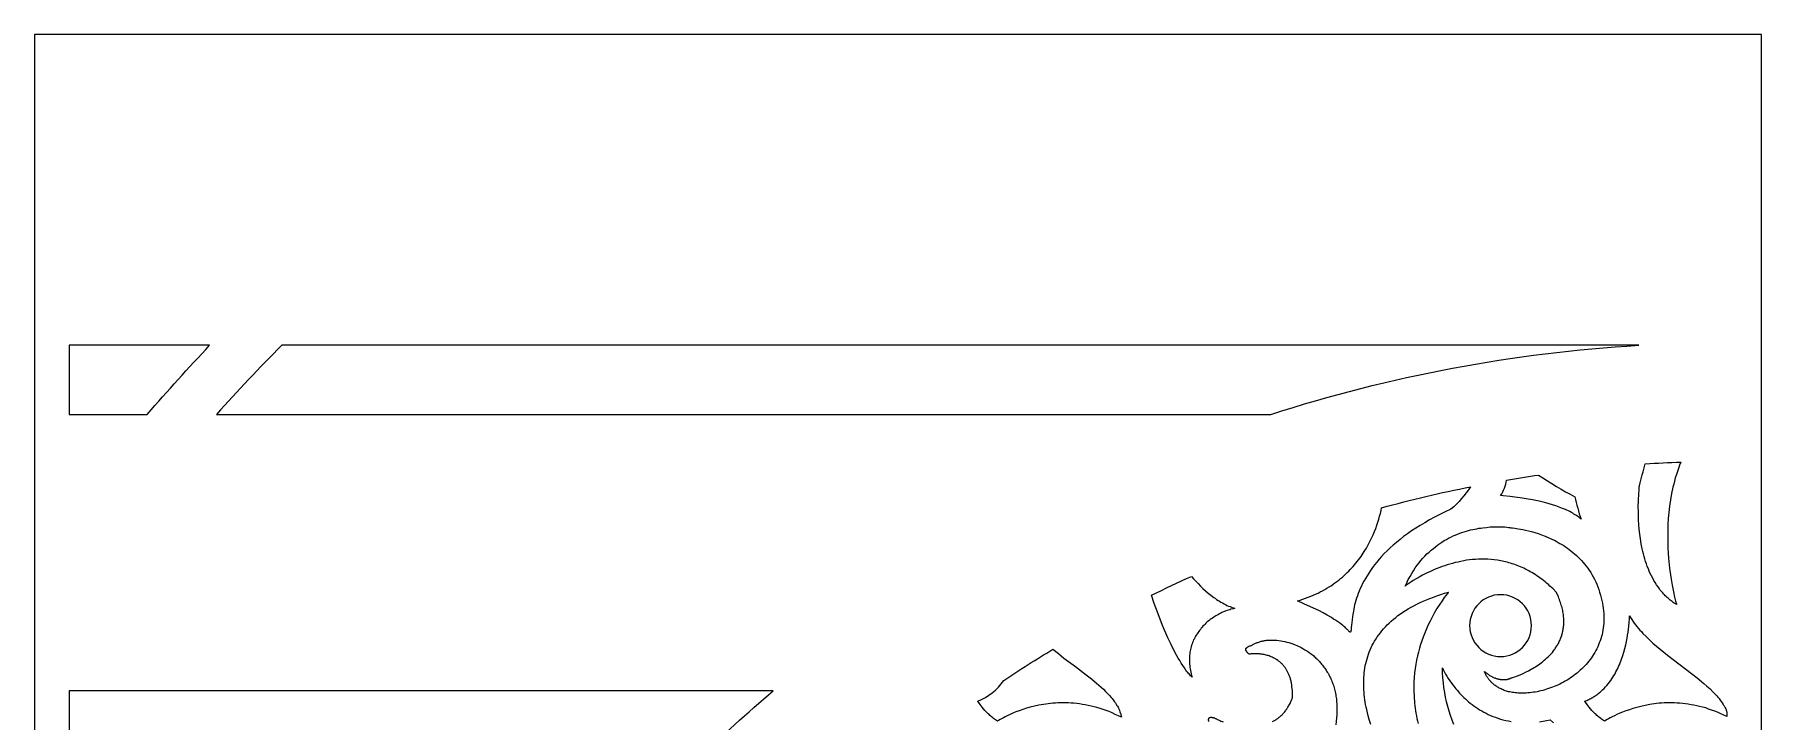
# Model space of a CAD drawing. Extents: x -3008 to 184, y 2842 to 4842.
# Drawn here: x -3008 to -2008, y 4444 to 4842 of the extents above; entities that cross this region are included whole.
import ezdxf

# ---------------------------------------------------------------- set-up
doc = ezdxf.new("R2010")
doc.units = 0
doc.layers.get('0').update_dxf_attribs({"linetype": 'CONTINUOUS'})
doc.layers.add('DEFAULT', color=7, linetype='CONTINUOUS')
doc.layers.add('LAYER_1', color=7, linetype='CONTINUOUS')

msp = doc.modelspace()

# ---------------------------------------------------------------- linework, layer by layer
for points in [[(-2987.6, 4621.7), (-2942.3, 4621.7, -0.01125), (-2906.2, 4661.7), (-2987.6, 4661.7)], [(-2291.8, 4621.7, -0.06329), (-2078.7, 4661.7), (-2864.5, 4661.7, 0.01179), (-2902.3, 4621.7)], [(-2987.6, 4421.7), (-2623.6, 4421.7, -0.0178), (-2579.8, 4461.7), (-2987.6, 4461.7)]]:
    msp.add_lwpolyline(points, format="xyb", close=True)
at = {"layer": 'DEFAULT'}
msp.add_lwpolyline([(-3007.6, 2841.7), (-2007.6, 2841.7), (-2007.6, 4841.7), (-3007.6, 4841.7)], close=True, dxfattribs=at)
at = {"layer": 'LAYER_1'}
for points in [[(-2054.3, 4594.1), (-2055, 4592.3), (-2055.7, 4590.4), (-2056.3, 4588.6), (-2056.9, 4586.8), (-2057.5, 4585), (-2058, 4583.1), (-2058.4, 4581.3), (-2058.9, 4579.5), (-2059.7, 4575.8), (-2060.3, 4572.2), (-2060.8, 4568.5), (-2061.2, 4564.9), (-2061.6, 4561.4), (-2061.8, 4557.9), (-2061.9, 4554.4), (-2061.9, 4551.1), (-2061.9, 4547.7), (-2061.8, 4544.5), (-2061.6, 4541.4), (-2061.4, 4538.4), (-2060.8, 4532.7), (-2060.1, 4527.5), (-2059.3, 4522.9), (-2058.6, 4519), (-2057.9, 4515.9), (-2057.3, 4513.5), (-2056.9, 4512.1), (-2056.8, 4511.7), (-2056.8, 4511.6), (-2056.8, 4511.6), (-2056.8, 4511.6), (-2056.8, 4511.6), (-2057.4, 4512), (-2058.1, 4512.4), (-2058.7, 4512.8), (-2059.3, 4513.3), (-2059.9, 4513.7), (-2060.5, 4514.2), (-2061.1, 4514.7), (-2061.6, 4515.2), (-2062.2, 4515.7), (-2062.7, 4516.2), (-2063.3, 4516.7), (-2063.8, 4517.2), (-2064.3, 4517.8), (-2064.8, 4518.3), (-2065.3, 4518.9), (-2065.8, 4519.5), (-2066.2, 4520), (-2066.7, 4520.6), (-2067.1, 4521.2), (-2067.5, 4521.8), (-2068.4, 4523), (-2069.2, 4524.3), (-2069.9, 4525.6), (-2070.6, 4526.9), (-2071.3, 4528.2), (-2072, 4529.6), (-2072.6, 4530.9), (-2073.1, 4532.3), (-2073.7, 4533.7), (-2074.2, 4535.2), (-2074.7, 4536.6), (-2075.1, 4538), (-2075.5, 4539.5), (-2075.9, 4540.9), (-2076.3, 4542.4), (-2076.6, 4543.8), (-2077.2, 4546.7), (-2077.6, 4549.6), (-2078, 4552.4), (-2078.4, 4555.2), (-2078.6, 4558), (-2078.8, 4560.6), (-2078.9, 4563.2), (-2078.9, 4565.6), (-2079, 4567.9), (-2078.9, 4572.1), (-2078.7, 4575.5), (-2078.5, 4578.2), (-2078.4, 4579.8), (-2078.3, 4580.3), (-2078.3, 4580.4), (-2078.3, 4580.4), (-2078.3, 4580.4), (-2078.3, 4580.4, -0.00445), (-2074.9, 4593.1, -0.00682)], [(-2136.7, 4586.6, 0.02446), (-2115.6, 4574, 0.03609), (-2112, 4561), (-2112.3, 4561.3), (-2112.7, 4561.6), (-2113.3, 4562.1), (-2114, 4562.6), (-2114.7, 4563.1), (-2115.4, 4563.6), (-2116.2, 4564), (-2116.9, 4564.5), (-2117.7, 4564.9), (-2118.6, 4565.4), (-2119.4, 4565.8), (-2120.3, 4566.2), (-2121.1, 4566.6), (-2122.9, 4567.3), (-2124.8, 4568), (-2126.6, 4568.7), (-2128.6, 4569.3), (-2130.5, 4569.9), (-2132.5, 4570.4), (-2136.4, 4571.4), (-2140.2, 4572.2), (-2143.9, 4572.8), (-2147.3, 4573.4), (-2150.4, 4573.8), (-2153.2, 4574.2), (-2157.2, 4574.6), (-2158.3, 4574.7), (-2158.6, 4574.7), (-2158.6, 4574.7), (-2158.7, 4574.7), (-2158.7, 4574.7), (-2158.7, 4574.7, 0.11376), (-2155.2, 4583.7, -0.00619)], [(-2176, 4579.8, -0.06433), (-2187.4, 4566.8), (-2190.7, 4565.3), (-2193.8, 4563.7), (-2196.9, 4562.2), (-2199.8, 4560.6), (-2202.6, 4559), (-2205.2, 4557.4), (-2207.8, 4555.8), (-2210.2, 4554.2), (-2212.6, 4552.5), (-2214.8, 4550.9), (-2216.9, 4549.3), (-2218.9, 4547.6), (-2220.8, 4546), (-2222.7, 4544.4), (-2224.4, 4542.7), (-2226, 4541.1), (-2227.6, 4539.4), (-2229, 4537.8), (-2230.4, 4536.2), (-2231.7, 4534.6), (-2232.9, 4533), (-2234, 4531.4), (-2235, 4529.8), (-2236, 4528.3), (-2236.9, 4526.7), (-2237.8, 4525.2), (-2238.6, 4523.7), (-2239.3, 4522.2), (-2239.9, 4520.8), (-2240.5, 4519.4), (-2241.1, 4517.9), (-2241.6, 4516.6), (-2242.1, 4515.2), (-2242.5, 4513.9), (-2242.8, 4512.6), (-2243.2, 4511.4), (-2243.5, 4510.2), (-2243.7, 4509), (-2243.9, 4507.8), (-2244.1, 4506.8), (-2244.4, 4504.7), (-2244.7, 4502.8), (-2245, 4499.6), (-2245.1, 4498.3), (-2245.2, 4497.3), (-2245.2, 4496.8), (-2245.2, 4496.6), (-2245.3, 4496.5), (-2245.3, 4496.4), (-2245.3, 4496.3), (-2245.3, 4496.2), (-2245.3, 4496.2), (-2245.4, 4496.1), (-2245.4, 4496), (-2245.4, 4496), (-2245.4, 4495.9), (-2245.4, 4495.9), (-2245.5, 4495.8), (-2245.5, 4495.8), (-2245.5, 4495.7), (-2245.6, 4495.7), (-2245.6, 4495.7), (-2245.6, 4495.7), (-2245.6, 4495.6), (-2245.7, 4495.6), (-2245.7, 4495.6), (-2245.7, 4495.6), (-2245.8, 4495.6), (-2245.8, 4495.6), (-2245.9, 4495.6), (-2245.9, 4495.6), (-2246, 4495.6), (-2246, 4495.6), (-2246, 4495.7), (-2246.1, 4495.7), (-2246.1, 4495.7), (-2246.2, 4495.8), (-2246.2, 4495.8), (-2246.3, 4495.9), (-2246.4, 4495.9), (-2246.4, 4496), (-2246.5, 4496), (-2246.5, 4496.1), (-2246.6, 4496.2), (-2246.7, 4496.3), (-2246.9, 4496.5), (-2247.2, 4496.9), (-2247.5, 4497.2), (-2247.9, 4497.6), (-2248.3, 4498), (-2248.7, 4498.4), (-2249.1, 4498.7), (-2249.6, 4499.1), (-2250, 4499.5), (-2251, 4500.2), (-2252, 4501), (-2253.1, 4501.8), (-2254.2, 4502.5), (-2255.4, 4503.2), (-2256.6, 4504), (-2259, 4505.4), (-2261.5, 4506.8), (-2264, 4508.1), (-2268.7, 4510.3), (-2272.6, 4512.1), (-2276.3, 4513.7), (-2274.7, 4514.2), (-2273.1, 4514.7), (-2271.6, 4515.2), (-2270.1, 4515.8), (-2268.6, 4516.4), (-2267.2, 4517), (-2265.8, 4517.6), (-2264.4, 4518.2), (-2263.1, 4518.9), (-2261.8, 4519.6), (-2260.5, 4520.3), (-2259.2, 4521), (-2258, 4521.8), (-2256.8, 4522.5), (-2255.7, 4523.3), (-2254.6, 4524.1), (-2253.5, 4524.9), (-2252.4, 4525.8), (-2251.4, 4526.6), (-2250.3, 4527.4), (-2249.4, 4528.3), (-2248.4, 4529.2), (-2247.5, 4530.1), (-2246.6, 4531), (-2245.7, 4531.9), (-2244.8, 4532.8), (-2244, 4533.7), (-2243.2, 4534.6), (-2242.4, 4535.6), (-2241.7, 4536.5), (-2240.9, 4537.5), (-2240.2, 4538.4), (-2239.5, 4539.4), (-2238.9, 4540.4), (-2237.6, 4542.3), (-2236.4, 4544.2), (-2235.3, 4546.2), (-2234.3, 4548.1), (-2233.4, 4550), (-2232.5, 4552), (-2231.7, 4553.8), (-2231, 4555.7), (-2230.4, 4557.5), (-2229.8, 4559.3), (-2229.2, 4561.1), (-2228.7, 4562.8), (-2228.3, 4564.4), (-2227.9, 4566), (-2227.6, 4567.6, -0.01758)], [(-2337.7, 4527.9), (-2336.5, 4526.5), (-2335.2, 4525.1), (-2333.8, 4523.7), (-2332.4, 4522.3), (-2331, 4520.9), (-2329.5, 4519.6), (-2328, 4518.2), (-2326.4, 4517), (-2324.8, 4515.7), (-2324, 4515.2), (-2323.1, 4514.6), (-2322.3, 4514), (-2321.4, 4513.5), (-2320.6, 4513), (-2319.7, 4512.5), (-2318.8, 4512), (-2318, 4511.6), (-2317.1, 4511.1), (-2316.2, 4510.7), (-2315.3, 4510.4), (-2314.4, 4510), (-2313.5, 4509.7), (-2312.5, 4509.4), (-2313.3, 4509.2), (-2314, 4509.1), (-2314.8, 4508.9), (-2315.5, 4508.6), (-2316.3, 4508.4), (-2317, 4508.2), (-2317.8, 4507.9), (-2318.5, 4507.6), (-2319.2, 4507.3), (-2320, 4507), (-2320.7, 4506.6), (-2321.4, 4506.3), (-2322.1, 4505.9), (-2322.8, 4505.5), (-2323.5, 4505.1), (-2324.2, 4504.7), (-2324.8, 4504.3), (-2325.5, 4503.8), (-2326.2, 4503.3), (-2326.8, 4502.9), (-2327.4, 4502.4), (-2328.1, 4501.8), (-2328.7, 4501.3), (-2329.3, 4500.8), (-2329.8, 4500.2), (-2330.4, 4499.6), (-2331, 4499.1), (-2331.5, 4498.5), (-2332, 4497.9), (-2332.5, 4497.2), (-2333, 4496.6), (-2333.5, 4495.9), (-2334, 4495.3), (-2334.4, 4494.6), (-2334.9, 4493.9), (-2335.3, 4493.2), (-2335.7, 4492.5), (-2336, 4491.8), (-2336.4, 4491.1), (-2336.7, 4490.3), (-2337, 4489.6), (-2337.3, 4488.8), (-2337.6, 4488), (-2337.8, 4487.2), (-2338, 4486.4), (-2338.2, 4485.6), (-2338.4, 4484.8), (-2338.6, 4484), (-2338.7, 4483.1), (-2338.8, 4482.3), (-2338.9, 4481.4), (-2338.9, 4480.6), (-2338.9, 4479.7), (-2338.9, 4478.8), (-2338.9, 4477.9), (-2338.8, 4477), (-2338.7, 4476.1), (-2338.6, 4475.2), (-2338.5, 4474.3), (-2338.3, 4473.4), (-2338.1, 4472.4), (-2337.9, 4471.5), (-2337.6, 4470.5), (-2337.3, 4469.6), (-2337.7, 4470), (-2338.2, 4470.4), (-2338.6, 4470.9), (-2339.1, 4471.4), (-2339.6, 4471.9), (-2340, 4472.5), (-2340.5, 4473), (-2340.9, 4473.6), (-2341.8, 4474.9), (-2342.7, 4476.2), (-2343.6, 4477.6), (-2344.5, 4479.1), (-2345.4, 4480.6), (-2346.3, 4482.2), (-2348.1, 4485.5), (-2349.7, 4488.9), (-2351.4, 4492.4), (-2354.4, 4499.5), (-2357, 4506.2), (-2359.2, 4512.2), (-2360.8, 4517, -0.00847)], [(-2417.9, 4485.7), (-2414.7, 4483.2), (-2411.5, 4480.6), (-2404.9, 4475.7), (-2398.6, 4470.8), (-2395.6, 4468.5), (-2392.7, 4466.1), (-2389.9, 4463.7), (-2388.7, 4462.5), (-2387.4, 4461.3), (-2386.2, 4460.1), (-2385.1, 4458.9), (-2384.1, 4457.7), (-2383.6, 4457.1), (-2383.1, 4456.4), (-2382.6, 4455.8), (-2382.2, 4455.2), (-2381.7, 4454.6), (-2381.3, 4454), (-2381, 4453.4), (-2380.6, 4452.7), (-2380.2, 4452.1), (-2379.9, 4451.5), (-2379.6, 4450.8), (-2379.3, 4450.2), (-2379.1, 4449.5), (-2378.9, 4448.9), (-2378.7, 4448.6), (-2378.6, 4448.2), (-2378.6, 4447.9), (-2378.5, 4447.6), (-2378.4, 4447.3), (-2378.3, 4446.9), (-2378.2, 4446.6), (-2378.2, 4446.3), (-2380, 4447.2), (-2381.8, 4448), (-2383.6, 4448.8), (-2385.4, 4449.6), (-2387.1, 4450.2), (-2388.9, 4450.9), (-2390.6, 4451.4), (-2392.4, 4451.9), (-2394.1, 4452.4), (-2395.8, 4452.8), (-2397.5, 4453.2), (-2399.2, 4453.5), (-2400.8, 4453.8), (-2402.5, 4454.1), (-2404.1, 4454.3), (-2405.7, 4454.4), (-2407.3, 4454.5), (-2408.9, 4454.6), (-2410.4, 4454.7), (-2412, 4454.7), (-2413.5, 4454.7), (-2415, 4454.6), (-2416.4, 4454.5), (-2417.9, 4454.4), (-2419.3, 4454.3), (-2420.7, 4454.1), (-2422.1, 4453.9), (-2423.4, 4453.7), (-2424.8, 4453.5), (-2426.1, 4453.3), (-2428.6, 4452.7), (-2431, 4452.1), (-2433.2, 4451.5), (-2435.4, 4450.8), (-2437.4, 4450.1), (-2439.3, 4449.4), (-2441.1, 4448.7), (-2442.7, 4448), (-2444.1, 4447.3), (-2445.5, 4446.6), (-2446.6, 4446), (-2447.6, 4445.5), (-2448.4, 4445), (-2449.5, 4444.4), (-2449.9, 4444.1), (-2450.2, 4444.3), (-2450.5, 4444.5), (-2451.1, 4444.8), (-2451.7, 4445.2), (-2452.3, 4445.6), (-2452.8, 4446.1), (-2453.4, 4446.5), (-2453.9, 4447), (-2454.4, 4447.4), (-2454.9, 4447.9), (-2455.4, 4448.4), (-2456.4, 4449.3), (-2457.3, 4450.3), (-2458.1, 4451.2), (-2458.8, 4452.1), (-2459.5, 4452.9), (-2460, 4453.7), (-2460.5, 4454.3), (-2461.2, 4455.3), (-2461.3, 4455.5), (-2461.4, 4455.6), (-2461.4, 4455.6), (-2461.4, 4455.6), (-2461.4, 4455.6), (-2461.4, 4455.6, 0.14922), (-2446.4, 4467.6, -0.0112)]]:
    msp.add_lwpolyline(points, format="xyb", close=True, dxfattribs=at)
for points in [[(-2140.7, 4460.6), (-2141.8, 4460.5), (-2142.8, 4460.4), (-2143.8, 4460.3), (-2144.8, 4460.3), (-2145.8, 4460.3), (-2146.7, 4460.3), (-2147.6, 4460.3), (-2148.5, 4460.3), (-2149.3, 4460.4), (-2150.2, 4460.5), (-2151, 4460.6), (-2151.8, 4460.7), (-2152.5, 4460.8), (-2153.3, 4461), (-2154, 4461.1), (-2154.7, 4461.3), (-2155.3, 4461.5), (-2156, 4461.7), (-2156.6, 4461.9), (-2157.2, 4462.2), (-2157.8, 4462.4), (-2158.4, 4462.7), (-2158.9, 4462.9), (-2159.4, 4463.2), (-2159.9, 4463.5), (-2160.4, 4463.8), (-2160.9, 4464.1), (-2161.3, 4464.4), (-2161.8, 4464.7), (-2162.2, 4465), (-2162.6, 4465.3), (-2163, 4465.6), (-2163.3, 4466), (-2163.7, 4466.3), (-2164, 4466.6), (-2164.3, 4466.9), (-2164.6, 4467.2), (-2164.9, 4467.6), (-2165.2, 4467.9), (-2165.4, 4468.2), (-2165.7, 4468.5), (-2165.9, 4468.8), (-2166.1, 4469.1), (-2166.3, 4469.4), (-2166.5, 4469.7), (-2166.6, 4470), (-2166.8, 4470.2), (-2167, 4470.5), (-2167.2, 4471), (-2167.4, 4471.4), (-2167.6, 4471.8), (-2167.8, 4472.2), (-2167.9, 4472.4), (-2167.9, 4472.6), (-2168, 4472.8), (-2168, 4472.8), (-2168, 4472.8), (-2168, 4472.8), (-2168, 4472.8), (-2167.5, 4472.5), (-2167.1, 4472.1), (-2166.7, 4471.8), (-2166.3, 4471.5), (-2165.9, 4471.2), (-2165.4, 4470.9), (-2165, 4470.6), (-2164.6, 4470.4), (-2164.2, 4470.2), (-2163.8, 4469.9), (-2163.4, 4469.7), (-2163.1, 4469.6), (-2162.7, 4469.4), (-2162.3, 4469.2), (-2161.9, 4469.1), (-2161.6, 4468.9), (-2161.2, 4468.8), (-2160.9, 4468.7), (-2160.5, 4468.6), (-2160.2, 4468.5), (-2159.9, 4468.4), (-2159.5, 4468.3), (-2159.2, 4468.3), (-2158.9, 4468.2), (-2158.6, 4468.2), (-2158.3, 4468.1), (-2158, 4468.1), (-2157.7, 4468.1), (-2157.4, 4468.1), (-2157.1, 4468.1), (-2156.9, 4468.1), (-2156.6, 4468.1), (-2156.3, 4468.1), (-2156.1, 4468.1), (-2155.8, 4468.1), (-2155.6, 4468.1), (-2155.4, 4468.2), (-2155.2, 4468.2), (-2154.9, 4468.2), (-2154.7, 4468.3), (-2154.5, 4468.3), (-2154.3, 4468.4), (-2154.2, 4468.4), (-2154, 4468.5), (-2153.8, 4468.5), (-2153.7, 4468.6), (-2153.5, 4468.6), (-2153.4, 4468.7), (-2153.1, 4468.8), (-2152.9, 4468.9), (-2152.7, 4469), (-2152.5, 4469.1), (-2152.4, 4469.1), (-2152.3, 4469.2), (-2152.2, 4469.2), (-2152.2, 4469.2), (-2151.7, 4469.4), (-2150.4, 4469.8), (-2149.4, 4470.2), (-2148.3, 4470.6), (-2147, 4471.1), (-2145.6, 4471.7), (-2144.2, 4472.4), (-2142.6, 4473.2), (-2141, 4474.1), (-2140.1, 4474.6), (-2139.3, 4475.1), (-2138.5, 4475.6), (-2137.6, 4476.1), (-2136.8, 4476.7), (-2135.9, 4477.3), (-2135.1, 4477.9), (-2134.2, 4478.6), (-2133.4, 4479.3), (-2132.6, 4480), (-2131.8, 4480.7), (-2131, 4481.5), (-2130.2, 4482.3), (-2129.4, 4483.1), (-2128.7, 4483.9), (-2128, 4484.8), (-2127.7, 4485.3), (-2127.3, 4485.7), (-2127, 4486.2), (-2126.7, 4486.7), (-2126.4, 4487.1), (-2126.1, 4487.6), (-2125.8, 4488.1), (-2125.5, 4488.6), (-2125.2, 4489.1), (-2124.9, 4489.7), (-2124.7, 4490.2), (-2124.4, 4490.7), (-2124.2, 4491.3), (-2124, 4491.8), (-2123.7, 4492.4), (-2123.5, 4492.9), (-2123.3, 4493.5), (-2123.2, 4494.1), (-2123, 4494.7), (-2122.8, 4495.3), (-2122.7, 4495.9), (-2122.6, 4496.5), (-2122.5, 4497.1), (-2122.4, 4497.7), (-2122.3, 4498.3), (-2122.2, 4499), (-2122.1, 4499.6), (-2122.1, 4500.3), (-2122.1, 4501), (-2122.1, 4501.7), (-2122.1, 4502.3), (-2122.1, 4503), (-2122.1, 4503.7), (-2122.2, 4504.4), (-2122.2, 4505.2), (-2122.3, 4505.9), (-2122.4, 4506.6), (-2122.6, 4507.4), (-2122.7, 4508.1), (-2122.9, 4508.9), (-2123.1, 4509.7), (-2123.3, 4510.4), (-2123.5, 4511.2), (-2123.7, 4512), (-2124, 4512.8), (-2124.3, 4513.6), (-2124.6, 4514.5), (-2124.9, 4515.3), (-2125.2, 4516.1), (-2125.6, 4517), (-2126.4, 4518.7), (-2128.2, 4520.6), (-2130.1, 4522.3), (-2131, 4523.2), (-2132, 4524), (-2132.9, 4524.8), (-2133.9, 4525.5), (-2134.8, 4526.2), (-2135.8, 4526.9), (-2136.7, 4527.6), (-2137.7, 4528.3), (-2138.6, 4528.9), (-2139.6, 4529.5), (-2140.5, 4530.1), (-2141.5, 4530.6), (-2142.4, 4531.2), (-2143.4, 4531.7), (-2144.3, 4532.1), (-2145.3, 4532.6), (-2146.2, 4533), (-2147.2, 4533.5), (-2148.2, 4533.9), (-2149.1, 4534.2), (-2150.1, 4534.6), (-2151, 4534.9), (-2152, 4535.2), (-2152.9, 4535.5), (-2153.9, 4535.8), (-2154.8, 4536.1), (-2155.8, 4536.3), (-2156.7, 4536.5), (-2157.6, 4536.7), (-2158.6, 4536.9), (-2160.5, 4537.2), (-2162.3, 4537.5), (-2164.2, 4537.7), (-2166, 4537.8), (-2167.8, 4537.9), (-2169.6, 4537.9), (-2171.4, 4537.8), (-2173.2, 4537.7), (-2174.9, 4537.6), (-2176.7, 4537.4), (-2178.4, 4537.2), (-2180, 4536.9), (-2181.7, 4536.6), (-2183.3, 4536.2), (-2184.9, 4535.9), (-2186.5, 4535.4), (-2188.1, 4535), (-2189.6, 4534.5), (-2191, 4534.1), (-2192.5, 4533.6), (-2193.9, 4533), (-2196.6, 4532), (-2199.2, 4530.8), (-2201.5, 4529.7), (-2203.8, 4528.6), (-2205.8, 4527.5), (-2207.6, 4526.5), (-2209.2, 4525.5), (-2210.6, 4524.6), (-2211.8, 4523.8), (-2212.7, 4523.2), (-2213.8, 4522.4), (-2213.9, 4522.3), (-2213, 4524.2), (-2212.1, 4526.1), (-2211.1, 4527.8), (-2210.1, 4529.5), (-2209.1, 4531.2), (-2208.1, 4532.8), (-2207, 4534.3), (-2205.9, 4535.7), (-2204.8, 4537.1), (-2203.6, 4538.4), (-2202.5, 4539.7), (-2201.3, 4540.9), (-2200.1, 4542), (-2198.9, 4543.1), (-2197.6, 4544.1), (-2196.4, 4545.1), (-2195.1, 4546.1), (-2193.9, 4546.9), (-2192.6, 4547.8), (-2191.3, 4548.6), (-2190, 4549.3), (-2188.8, 4550), (-2187.5, 4550.7), (-2186.2, 4551.3), (-2184.9, 4551.8), (-2183.6, 4552.4), (-2182.3, 4552.9), (-2181.1, 4553.3), (-2179.8, 4553.7), (-2178.5, 4554.1), (-2177.3, 4554.5), (-2176.1, 4554.8), (-2174.8, 4555.1), (-2173.6, 4555.3), (-2172.4, 4555.5), (-2171.3, 4555.8), (-2170.1, 4555.9), (-2169, 4556.1), (-2166.8, 4556.3), (-2164.7, 4556.5), (-2162.8, 4556.6), (-2160.9, 4556.6), (-2159.2, 4556.6), (-2157.7, 4556.6), (-2156.3, 4556.5), (-2155.1, 4556.4), (-2154.1, 4556.3), (-2153.3, 4556.2), (-2152.7, 4556.1), (-2152.2, 4556), (-2151.7, 4556), (-2150.5, 4555.8), (-2148.4, 4555.5), (-2147.2, 4555.3), (-2145.8, 4555), (-2144.2, 4554.7), (-2142.6, 4554.3), (-2140.8, 4553.8), (-2138.9, 4553.3), (-2137, 4552.7), (-2135, 4552), (-2132.9, 4551.2), (-2130.8, 4550.3), (-2129.7, 4549.8), (-2128.6, 4549.3), (-2127.5, 4548.8), (-2126.5, 4548.2), (-2125.4, 4547.6), (-2124.3, 4547), (-2123.2, 4546.3), (-2122.1, 4545.7), (-2121, 4545), (-2120, 4544.2), (-2118.9, 4543.4), (-2117.9, 4542.6), (-2116.8, 4541.8), (-2115.8, 4540.9), (-2114.8, 4540), (-2113.8, 4539.1), (-2112.8, 4538.1), (-2111.8, 4537.1), (-2110.9, 4536), (-2110, 4535), (-2109.1, 4533.8), (-2108.2, 4532.7), (-2107.4, 4531.5), (-2106.5, 4530.2), (-2105.8, 4528.9), (-2105, 4527.6), (-2104.3, 4526.2), (-2103.6, 4524.8), (-2103, 4523.4), (-2102.4, 4521.9), (-2101.8, 4520.3), (-2101.3, 4518.7), (-2100.8, 4517.1), (-2100.4, 4515.5), (-2100, 4514), (-2099.7, 4512.4), (-2099.4, 4510.9), (-2099.2, 4509.4), (-2099, 4507.9), (-2098.9, 4506.5), (-2098.9, 4505), (-2098.8, 4503.6), (-2098.9, 4502.2), (-2098.9, 4500.8), (-2099.1, 4499.5), (-2099.2, 4498.1), (-2099.4, 4496.8), (-2099.7, 4495.5), (-2099.9, 4494.3), (-2100.3, 4493), (-2100.6, 4491.8), (-2101, 4490.6), (-2101.5, 4489.4), (-2101.9, 4488.2), (-2102.4, 4487.1), (-2103, 4486), (-2103.5, 4484.9), (-2104.1, 4483.8), (-2104.8, 4482.7), (-2105.4, 4481.7), (-2106.1, 4480.7), (-2106.8, 4479.7), (-2107.6, 4478.8), (-2108.4, 4477.8), (-2109.1, 4476.9), (-2110, 4476), (-2110.8, 4475.2), (-2111.7, 4474.3), (-2112.6, 4473.5), (-2113.5, 4472.7), (-2114.4, 4471.9), (-2115.3, 4471.2), (-2116.3, 4470.5), (-2117.2, 4469.8), (-2118.2, 4469.1), (-2119.2, 4468.4), (-2120.2, 4467.8), (-2121.3, 4467.2), (-2122.3, 4466.6), (-2123.4, 4466.1), (-2124.4, 4465.5), (-2125.5, 4465), (-2126.6, 4464.6), (-2127.6, 4464.1), (-2128.7, 4463.7), (-2129.8, 4463.3), (-2130.9, 4462.9), (-2132, 4462.5), (-2133.1, 4462.2), (-2134.2, 4461.9), (-2135.3, 4461.6), (-2136.4, 4461.4), (-2137.5, 4461.1), (-2138.6, 4460.9), (-2139.6, 4460.8)], [(-2027.6, 4449.5), (-2027.6, 4446.7), (-2029.4, 4447.6), (-2031.2, 4448.4), (-2033, 4449.2), (-2034.7, 4449.9), (-2036.5, 4450.5), (-2038.2, 4451.1), (-2039.9, 4451.7), (-2041.7, 4452.1), (-2043.4, 4452.6), (-2045, 4453), (-2046.7, 4453.3), (-2048.4, 4453.6), (-2050, 4453.9), (-2051.6, 4454.1), (-2053.2, 4454.3), (-2054.8, 4454.4), (-2056.4, 4454.5), (-2058, 4454.6), (-2059.5, 4454.6), (-2061, 4454.7), (-2062.5, 4454.6), (-2064, 4454.6), (-2065.4, 4454.5), (-2066.9, 4454.4), (-2068.3, 4454.2), (-2069.6, 4454.1), (-2071, 4453.9), (-2072.3, 4453.7), (-2074.9, 4453.2), (-2077.4, 4452.6), (-2079.7, 4452), (-2082, 4451.4), (-2084.1, 4450.7), (-2086.1, 4450), (-2088, 4449.3), (-2089.7, 4448.6), (-2091.3, 4447.9), (-2092.7, 4447.2), (-2094, 4446.6), (-2095.2, 4446), (-2096.1, 4445.5), (-2096.9, 4445), (-2098, 4444.4), (-2098.3, 4444.2), (-2098.4, 4444.1), (-2098.4, 4444.1), (-2098.4, 4444.1), (-2098.4, 4444.1), (-2098.7, 4444.3), (-2099, 4444.5), (-2099.6, 4444.8), (-2100.2, 4445.2), (-2100.7, 4445.6), (-2101.3, 4446.1), (-2101.9, 4446.5), (-2102.4, 4447), (-2102.9, 4447.4), (-2103.4, 4447.9), (-2103.9, 4448.4), (-2104.9, 4449.3), (-2105.8, 4450.3), (-2106.6, 4451.2), (-2107.3, 4452.1), (-2107.9, 4452.9), (-2108.5, 4453.7), (-2109, 4454.3), (-2109.6, 4455.3), (-2109.8, 4455.5), (-2109.9, 4455.6), (-2109.9, 4455.6), (-2109.9, 4455.6), (-2109.9, 4455.6), (-2109.9, 4455.6), (-2109.3, 4455.8), (-2108.7, 4456.1), (-2108.1, 4456.4), (-2107.5, 4456.6), (-2107, 4456.9), (-2106.4, 4457.2), (-2105.9, 4457.5), (-2105.3, 4457.8), (-2104.8, 4458.1), (-2104.3, 4458.5), (-2103.8, 4458.8), (-2103.3, 4459.1), (-2102.8, 4459.5), (-2102.3, 4459.9), (-2101.8, 4460.2), (-2101.4, 4460.6), (-2100.9, 4461), (-2100.4, 4461.4), (-2100, 4461.8), (-2099.6, 4462.2), (-2098.7, 4463), (-2097.9, 4463.9), (-2097.1, 4464.8), (-2096.4, 4465.7), (-2095.6, 4466.6), (-2094.9, 4467.6), (-2094.3, 4468.5), (-2093.6, 4469.5), (-2093, 4470.5), (-2092.4, 4471.5), (-2091.9, 4472.6), (-2091.4, 4473.6), (-2090.8, 4474.6), (-2090.4, 4475.7), (-2089.9, 4476.7), (-2089.5, 4477.8), (-2089, 4478.8), (-2088.6, 4479.9), (-2087.9, 4482), (-2087.3, 4484.1), (-2086.7, 4486.2), (-2086.2, 4488.2), (-2085.8, 4490.2), (-2085.4, 4492.1), (-2085.1, 4493.9), (-2084.8, 4495.6), (-2084.6, 4497.3), (-2084.5, 4498.8), (-2084.2, 4501.4), (-2084.1, 4503.4), (-2084.1, 4504.6), (-2084.1, 4505.1), (-2083.4, 4504), (-2082.7, 4503), (-2082, 4501.9), (-2081.3, 4500.9), (-2080.5, 4499.8), (-2079.7, 4498.8), (-2078.9, 4497.8), (-2078, 4496.8), (-2077.1, 4495.9), (-2076.3, 4494.9), (-2074.4, 4493), (-2072.5, 4491.1), (-2070.5, 4489.3), (-2068.4, 4487.5), (-2066.3, 4485.7), (-2062.1, 4482.2), (-2044.9, 4469.1), (-2041, 4465.9), (-2039.2, 4464.3), (-2037.4, 4462.7), (-2035.8, 4461.1), (-2035, 4460.3), (-2034.2, 4459.5), (-2033.5, 4458.7), (-2032.8, 4457.9), (-2032.1, 4457.1), (-2031.5, 4456.3), (-2030.9, 4455.4), (-2030.3, 4454.6), (-2029.7, 4453.8), (-2029.5, 4453.3), (-2029.2, 4452.9), (-2029, 4452.5), (-2028.8, 4452.1), (-2028.6, 4451.7), (-2028.3, 4451.2), (-2028.1, 4450.8), (-2028, 4450.4), (-2027.8, 4449.9)]]:
    msp.add_lwpolyline(points, close=True, dxfattribs=at)
for points in [[(-2233.9, 4442.1), (-2234.8, 4445), (-2235.5, 4447.9), (-2236.2, 4450.8), (-2236.5, 4452.2), (-2236.8, 4453.7), (-2237, 4455.1), (-2237.3, 4456.5), (-2237.4, 4458), (-2237.6, 4459.4), (-2237.7, 4460.8), (-2237.8, 4462.3), (-2237.9, 4463.7), (-2237.9, 4465.1), (-2237.9, 4466.5), (-2237.9, 4467.9), (-2237.8, 4469.3), (-2237.7, 4470.7), (-2237.6, 4472.1), (-2237.4, 4473.4), (-2237.2, 4474.8), (-2237, 4476.2), (-2236.7, 4477.5), (-2236.4, 4478.9), (-2236, 4480.2), (-2235.6, 4481.5), (-2235.2, 4482.8), (-2234.7, 4484.1), (-2234.1, 4485.4), (-2233.6, 4486.7), (-2233, 4488), (-2232.3, 4489.2), (-2231.6, 4490.4), (-2230.8, 4491.7), (-2230.1, 4492.9), (-2229.2, 4494.1), (-2228.3, 4495.3), (-2227.4, 4496.4), (-2226.4, 4497.6), (-2225.4, 4498.7), (-2224.3, 4499.8), (-2223.2, 4500.9), (-2222, 4502), (-2220.7, 4503.1), (-2219.4, 4504.1), (-2218.1, 4505.2), (-2216.7, 4506.2), (-2215.2, 4507.2), (-2213.7, 4508.1), (-2212.2, 4509.1), (-2210.5, 4510), (-2208.9, 4510.9), (-2207.1, 4511.8), (-2205.3, 4512.7), (-2203.5, 4513.5), (-2201.6, 4514.3), (-2199.6, 4515.1), (-2197.6, 4515.9), (-2195.5, 4516.6), (-2193.3, 4517.4), (-2191.1, 4518.1), (-2188.8, 4518.7), (-2188.8, 4518.7), (-2188.8, 4518.7), (-2188.8, 4518.7), (-2189, 4518.5), (-2189.5, 4517.9), (-2190.3, 4516.9), (-2191.3, 4515.6), (-2192.5, 4513.8), (-2193.9, 4511.8), (-2195.5, 4509.3), (-2197.1, 4506.6), (-2197.9, 4505.1), (-2198.7, 4503.6), (-2199.5, 4501.9), (-2200.4, 4500.2), (-2201.2, 4498.4), (-2202, 4496.6), (-2202.8, 4494.6), (-2203.5, 4492.7), (-2204.3, 4490.6), (-2205, 4488.5), (-2205.6, 4486.3), (-2206.2, 4484.1), (-2206.8, 4481.8), (-2207.3, 4479.4), (-2207.8, 4477), (-2208.2, 4474.5), (-2208.5, 4472), (-2208.7, 4469.4), (-2208.9, 4466.8), (-2209, 4464.1), (-2209, 4461.4), (-2208.8, 4458.6), (-2208.8, 4457.2), (-2208.6, 4455.8), (-2208.5, 4454.4), (-2208.3, 4453), (-2208.1, 4451.5), (-2207.9, 4450.1), (-2207.7, 4448.6), (-2207.4, 4447.2), (-2207.1, 4445.7), (-2206.7, 4444.2), (-2206.4, 4442.7)], [(-2290.8, 4443.8), (-2290.4, 4444), (-2290, 4444.2), (-2289.6, 4444.4), (-2289.2, 4444.7), (-2288.8, 4444.9), (-2288.4, 4445.2), (-2288, 4445.4), (-2287.6, 4445.7), (-2287.2, 4446), (-2286.9, 4446.3), (-2286.5, 4446.6), (-2286.1, 4447), (-2285.7, 4447.3), (-2285.4, 4447.6), (-2285, 4448), (-2284.7, 4448.4), (-2284.3, 4448.7), (-2284, 4449.1), (-2283.6, 4449.5), (-2283.3, 4450), (-2283, 4450.4), (-2282.7, 4450.8), (-2282.4, 4451.3), (-2282.1, 4451.7), (-2281.8, 4452.2), (-2281.5, 4452.7), (-2281.2, 4453.2), (-2280.9, 4453.7), (-2280.6, 4454.3), (-2280.4, 4454.8), (-2280.1, 4455.4), (-2279.9, 4455.9), (-2279.6, 4456.5), (-2279.4, 4457.1), (-2279.2, 4457.7), (-2279.2, 4459.1), (-2279.2, 4460.4), (-2279.2, 4461.7), (-2279.3, 4462.9), (-2279.5, 4464), (-2279.6, 4465.2), (-2279.7, 4465.7), (-2279.8, 4466.2), (-2279.9, 4466.8), (-2280, 4467.3), (-2280.2, 4467.8), (-2280.3, 4468.3), (-2280.4, 4468.7), (-2280.6, 4469.2), (-2280.7, 4469.7), (-2280.9, 4470.1), (-2281.1, 4470.6), (-2281.2, 4471), (-2281.4, 4471.4), (-2281.6, 4471.8), (-2281.8, 4472.2), (-2282, 4472.6), (-2282.2, 4473), (-2282.4, 4473.4), (-2282.6, 4473.7), (-2282.8, 4474.1), (-2283, 4474.4), (-2283.2, 4474.8), (-2283.5, 4475.1), (-2283.7, 4475.4), (-2283.9, 4475.7), (-2284.2, 4476), (-2284.4, 4476.3), (-2284.7, 4476.6), (-2284.9, 4476.9), (-2285.2, 4477.2), (-2285.5, 4477.4), (-2285.7, 4477.7), (-2286, 4477.9), (-2286.3, 4478.2), (-2286.5, 4478.4), (-2286.8, 4478.6), (-2287.1, 4478.8), (-2287.4, 4479), (-2287.6, 4479.3), (-2287.9, 4479.5), (-2288.2, 4479.6), (-2288.5, 4479.8), (-2288.8, 4480), (-2289.1, 4480.2), (-2289.4, 4480.3), (-2289.7, 4480.5), (-2290.3, 4480.8), (-2290.9, 4481.1), (-2291.5, 4481.3), (-2292.1, 4481.6), (-2292.7, 4481.8), (-2293.2, 4482), (-2293.8, 4482.1), (-2294.4, 4482.3), (-2295, 4482.4), (-2295.6, 4482.6), (-2296.2, 4482.7), (-2296.7, 4482.8), (-2297.3, 4482.8), (-2297.8, 4482.9), (-2298.3, 4483), (-2298.8, 4483), (-2299.3, 4483), (-2300.3, 4483.1), (-2301.1, 4483.1), (-2301.9, 4483.1), (-2302.6, 4483), (-2303.2, 4483), (-2303.6, 4482.9), (-2304, 4482.9), (-2304.3, 4482.9), (-2304.3, 4482.9), (-2304.3, 4482.9), (-2304.5, 4483), (-2304.6, 4483.1), (-2304.7, 4483.2), (-2304.8, 4483.3), (-2305, 4483.4), (-2305.1, 4483.6), (-2305.3, 4483.7), (-2305.3, 4483.8), (-2305.4, 4483.9), (-2305.5, 4484), (-2305.5, 4484.1), (-2305.6, 4484.2), (-2305.7, 4484.2), (-2305.7, 4484.3), (-2305.8, 4484.4), (-2305.8, 4484.5), (-2305.9, 4484.6), (-2305.9, 4484.6), (-2305.9, 4484.7), (-2305.9, 4484.7), (-2306, 4484.8), (-2306, 4484.8), (-2306, 4484.9), (-2306, 4484.9), (-2306, 4485), (-2306.1, 4485), (-2306.1, 4485.1), (-2306.1, 4485.1), (-2306.1, 4485.2), (-2306.1, 4485.2), (-2306.1, 4485.3), (-2306.1, 4485.3), (-2306.1, 4485.4), (-2306.1, 4485.4), (-2306.1, 4485.5), (-2306.1, 4485.6), (-2306.1, 4485.6), (-2306.1, 4485.6), (-2306.1, 4485.6), (-2306.1, 4485.7), (-2306.1, 4485.7), (-2306.1, 4485.7), (-2306.1, 4485.7), (-2306.1, 4485.8), (-2306.1, 4485.8), (-2306.1, 4485.8), (-2306.1, 4485.8), (-2306.1, 4485.9), (-2306.1, 4485.9), (-2306.1, 4485.9), (-2306.1, 4485.9), (-2306.1, 4486), (-2306.1, 4486), (-2306.1, 4486), (-2306.1, 4486.1), (-2306, 4486.1), (-2306, 4486.1), (-2306, 4486.1), (-2306, 4486.2), (-2306, 4486.2), (-2306, 4486.2), (-2306, 4486.2), (-2306, 4486.3), (-2305.9, 4486.3), (-2305.9, 4486.3), (-2305.9, 4486.3), (-2305.9, 4486.4), (-2305.9, 4486.4), (-2305.9, 4486.4), (-2305.8, 4486.4), (-2305.8, 4486.5), (-2305.8, 4486.5), (-2305.8, 4486.5), (-2305.7, 4486.6), (-2305.7, 4486.6), (-2305.6, 4486.7), (-2305.6, 4486.7), (-2305.5, 4486.8), (-2305.4, 4486.8), (-2305.4, 4486.9), (-2305.3, 4486.9), (-2305.2, 4487), (-2305.2, 4487), (-2305.1, 4487.1), (-2305, 4487.1), (-2304.9, 4487.2), (-2304.9, 4487.2), (-2304.8, 4487.3), (-2304.7, 4487.3), (-2304.6, 4487.3), (-2304.5, 4487.4), (-2304.4, 4487.4), (-2304.2, 4487.5), (-2303.9, 4487.6), (-2303.7, 4487.7), (-2303.4, 4487.7), (-2303.1, 4487.8), (-2302.9, 4487.9), (-2302.5, 4488.1), (-2302.1, 4488.4), (-2301.7, 4488.6), (-2301.3, 4488.8), (-2300.9, 4489), (-2300.5, 4489.2), (-2300, 4489.4), (-2299.6, 4489.6), (-2299.1, 4489.7), (-2298.7, 4489.9), (-2298.2, 4490), (-2297.7, 4490.2), (-2297.3, 4490.3), (-2296.8, 4490.4), (-2296.3, 4490.5), (-2295.8, 4490.6), (-2295.3, 4490.7), (-2294.8, 4490.8), (-2294.2, 4490.9), (-2293.7, 4490.9), (-2293.2, 4491), (-2292.7, 4491), (-2292.1, 4491), (-2291.6, 4491), (-2291, 4491), (-2290.5, 4491), (-2289.9, 4491), (-2289.4, 4491), (-2288.8, 4491), (-2288.2, 4490.9), (-2287.1, 4490.8), (-2285.9, 4490.6), (-2284.8, 4490.4), (-2283.6, 4490.2), (-2282.4, 4489.9), (-2281.2, 4489.6), (-2280.1, 4489.2), (-2278.9, 4488.8), (-2277.7, 4488.3), (-2276.6, 4487.8), (-2275.4, 4487.3), (-2274.2, 4486.7), (-2273.1, 4486.1), (-2272, 4485.4), (-2270.9, 4484.7), (-2269.8, 4484), (-2268.7, 4483.2), (-2267.6, 4482.4), (-2267.1, 4482), (-2266.6, 4481.5), (-2266.1, 4481.1), (-2265.6, 4480.6), (-2265.1, 4480.1), (-2264.6, 4479.7), (-2264.1, 4479.2), (-2263.6, 4478.7), (-2263.2, 4478.1), (-2262.7, 4477.6), (-2262.3, 4477.1), (-2261.8, 4476.5), (-2261.4, 4476), (-2261, 4475.4), (-2260.5, 4474.8), (-2260.1, 4474.2), (-2259.7, 4473.6), (-2259.4, 4473), (-2259, 4472.4), (-2258.6, 4471.8), (-2258.2, 4471.1), (-2257.9, 4470.5), (-2257.6, 4469.8), (-2257.2, 4469.1), (-2256.9, 4468.5), (-2256.6, 4467.8), (-2256.3, 4467.1), (-2256.1, 4466.3), (-2255.8, 4465.6), (-2255.5, 4464.9), (-2255.3, 4464.1), (-2255.1, 4463.4), (-2254.9, 4462.6), (-2254.7, 4461.8), (-2254.5, 4461), (-2254.3, 4460.2), (-2254.1, 4459.4), (-2254, 4458.6), (-2253.9, 4457.7), (-2253.7, 4456.9), (-2253.6, 4456), (-2253.6, 4455.2), (-2253.5, 4454.3), (-2253.4, 4453.4), (-2253.4, 4452.5), (-2253.4, 4451.6), (-2253.4, 4450.7), (-2253.4, 4449.7), (-2253.4, 4448.8), (-2253.5, 4447.8), (-2253.6, 4445.9), (-2253.9, 4443.9), (-2254.1, 4441.9)], [(-2185.8, 4442.2), (-2186.7, 4444.7), (-2187.6, 4447.3), (-2188.4, 4449.9), (-2189.2, 4452.6), (-2189.9, 4455.3), (-2190.5, 4458), (-2191, 4460.7), (-2191.5, 4463.5), (-2191.8, 4466.3), (-2192.1, 4469.2), (-2192.3, 4472.1), (-2192.4, 4475), (-2192.4, 4475), (-2192.4, 4475), (-2192.4, 4474.9), (-2192.3, 4474.9), (-2192.2, 4474.5), (-2191.9, 4474), (-2191.5, 4473.3), (-2191.1, 4472.4), (-2190.5, 4471.3), (-2189.8, 4470.1), (-2189, 4468.8), (-2188.1, 4467.4), (-2187, 4466), (-2185.8, 4464.4), (-2184.5, 4462.8), (-2183.9, 4462), (-2183.1, 4461.1), (-2182.4, 4460.3), (-2181.6, 4459.5), (-2180.8, 4458.6), (-2179.9, 4457.8), (-2179, 4457), (-2178.1, 4456.1), (-2177.2, 4455.3), (-2176.2, 4454.5), (-2175.2, 4453.7), (-2174.1, 4452.9), (-2173, 4452.2), (-2171.9, 4451.4), (-2170.8, 4450.7), (-2169.6, 4450), (-2168.3, 4449.3), (-2167.1, 4448.6), (-2165.8, 4448), (-2164.5, 4447.4), (-2163.1, 4446.8), (-2161.7, 4446.3), (-2160.3, 4445.8), (-2158.8, 4445.3), (-2157.3, 4444.9), (-2155.7, 4444.5), (-2154.1, 4444.2), (-2152.5, 4443.9)], [(-2327.6, 4443.9), (-2327.7, 4444), (-2327.7, 4444.1), (-2327.7, 4444.3), (-2327.7, 4444.4), (-2327.8, 4444.5), (-2327.8, 4444.6), (-2327.8, 4444.7), (-2327.8, 4444.8), (-2327.8, 4444.9), (-2327.8, 4445), (-2327.8, 4445), (-2327.8, 4445), (-2327.8, 4445.1), (-2327.8, 4445.1), (-2327.8, 4445.2), (-2327.8, 4445.2), (-2327.8, 4445.3), (-2327.8, 4445.3), (-2327.7, 4445.3), (-2327.7, 4445.4), (-2327.7, 4445.4), (-2327.7, 4445.4), (-2327.7, 4445.5), (-2327.7, 4445.5), (-2327.7, 4445.5), (-2327.7, 4445.6), (-2327.7, 4445.6), (-2327.6, 4445.6), (-2327.6, 4445.7), (-2327.6, 4445.7), (-2327.6, 4445.7), (-2327.6, 4445.8), (-2327.6, 4445.8), (-2327.5, 4445.8), (-2327.5, 4445.8), (-2327.5, 4445.9), (-2327.5, 4445.9), (-2327.5, 4445.9), (-2327.4, 4445.9), (-2327.4, 4446), (-2327.4, 4446), (-2327.4, 4446), (-2327.3, 4446), (-2327.3, 4446), (-2327.3, 4446.1), (-2327.3, 4446.1), (-2327.2, 4446.1), (-2327.2, 4446.1), (-2327.2, 4446.1), (-2327.2, 4446.1), (-2327.1, 4446.1), (-2327.1, 4446.2), (-2327.1, 4446.2), (-2327, 4446.2), (-2327, 4446.2), (-2327, 4446.2), (-2327, 4446.2), (-2326.9, 4446.2), (-2326.9, 4446.2), (-2326.9, 4446.2), (-2326.8, 4446.2), (-2326.8, 4446.3), (-2326.8, 4446.3), (-2326.7, 4446.3), (-2326.7, 4446.3), (-2326.6, 4446.3), (-2326.5, 4446.3), (-2326.5, 4446.3), (-2326.4, 4446.3), (-2326.3, 4446.3), (-2326.2, 4446.3), (-2326.1, 4446.3), (-2326.1, 4446.3), (-2326, 4446.3), (-2325.9, 4446.3), (-2325.8, 4446.2), (-2325.6, 4446.2), (-2325.5, 4446.2), (-2325.3, 4446.1), (-2325.1, 4446.1), (-2324.9, 4446), (-2324.7, 4446), (-2324.5, 4445.9), (-2324.3, 4445.9), (-2324, 4445.7), (-2323.6, 4445.6), (-2323.2, 4445.4), (-2322.9, 4445.2), (-2322.2, 4444.9), (-2321.6, 4444.6), (-2321.2, 4444.4), (-2320.8, 4444.1), (-2320.4, 4444), (-2319.4, 4443.6)], [(-2136.1, 4443.7), (-2134.1, 4444), (-2132.1, 4444.4), (-2130, 4444.8), (-2128.1, 4443)]]:
    msp.add_lwpolyline(points, dxfattribs=at)
at = {"layer": 'LAYER_1', "extrusion": (0, 0, -1)}
msp.add_circle((2158.7, 4499.4), 17.9, dxfattribs=at)

doc.saveas('drawing.dxf')
